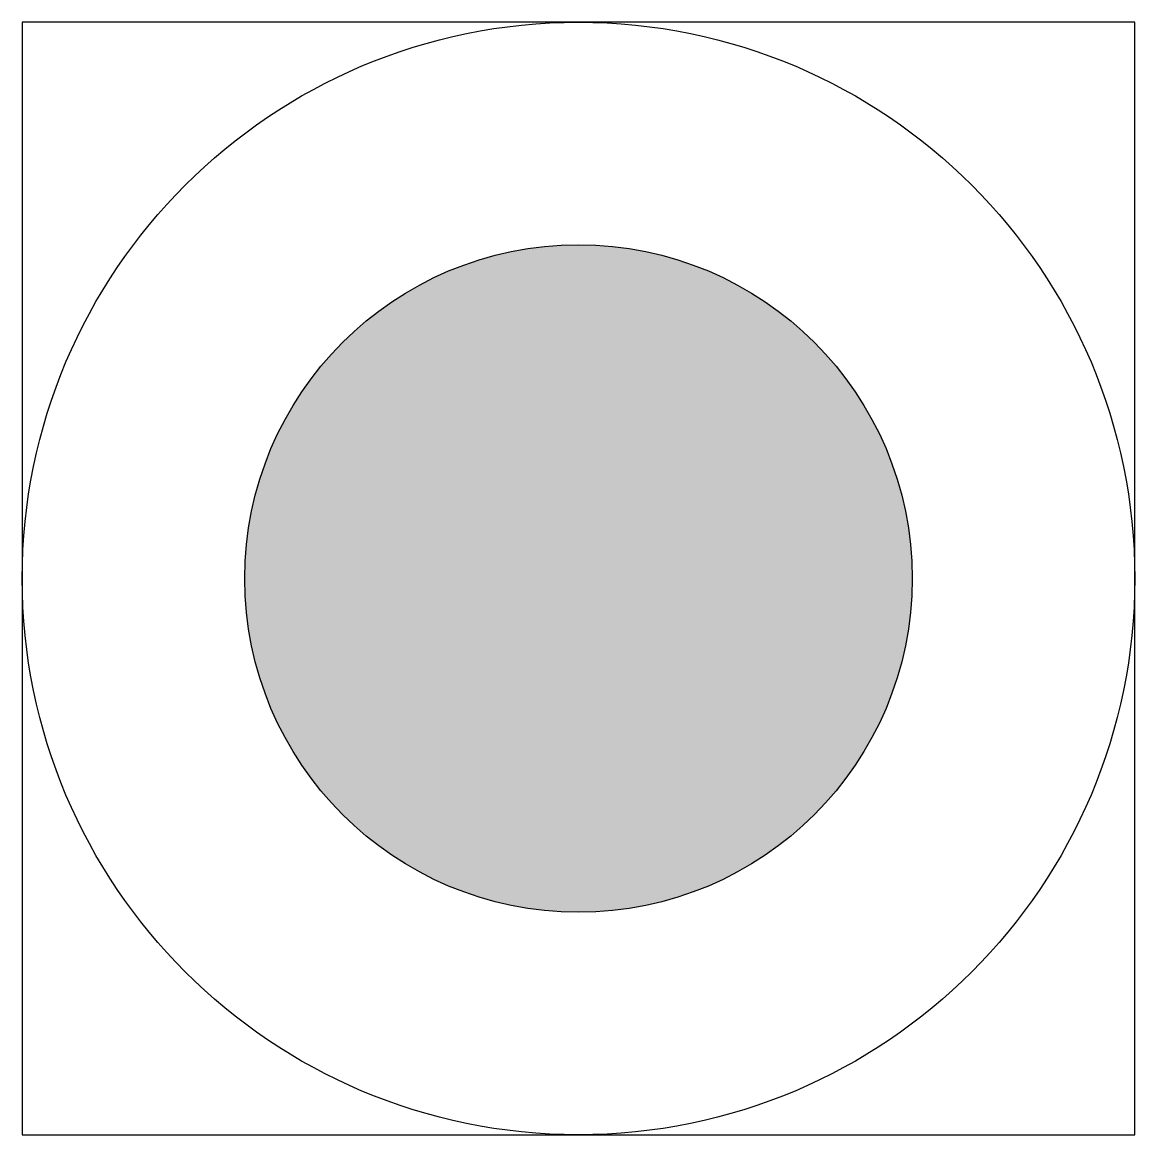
# Model space of a CAD drawing. Header units: metres. Extents: x -2 to 2, y -2 to 2.
import ezdxf

# ---------------------------------------------------------------- set-up
doc = ezdxf.new("R2010")
doc.units = ezdxf.units.M
doc.layers.get('0').update_dxf_attribs({"color": 150})

msp = doc.modelspace()

# ---------------------------------------------------------------- hatches: boundary and pattern name
h = msp.add_hatch(color=256)
h.dxf.hatch_style = 1
edge = h.paths.add_edge_path()
edge.add_arc((0, 0), 1.2, 0, 360)

# ---------------------------------------------------------------- linework, layer by layer
msp.add_lwpolyline([(-2, -2), (2, -2), (2, 2), (-2, 2)], close=True)
for radius in [2, 1.2]:
    msp.add_circle((0, 0), radius)

doc.saveas('drawing.dxf')
